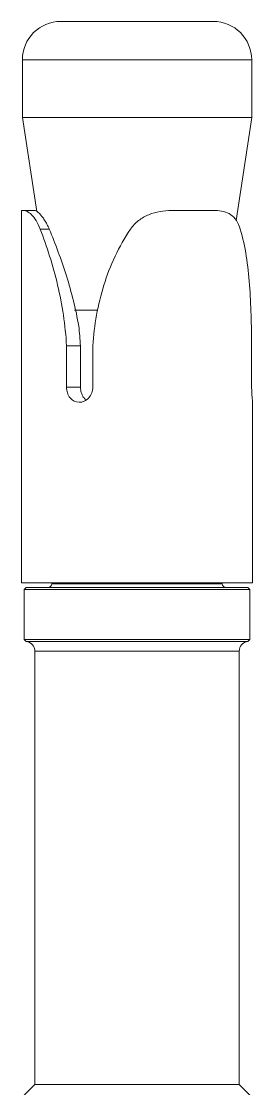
# Model space of a CAD drawing. Extents: x -976302 to -776254, y 5665 to 231437.
# Drawn here: x -796419.2 to -796358.9, y 82185.9 to 82464.8 of the extents above; entities that cross this region are included whole.
import ezdxf

# ---------------------------------------------------------------- set-up
doc = ezdxf.new("R2010")
doc.units = 0
doc.header["$LTSCALE"] = 1000
doc.header["$MEASUREMENT"] = 0

# ---------------------------------------------------------------- blocks, each defined once
blk = doc.blocks.new('a2-3d-02')
at = {"color": 7, "linetype": 'Continuous', "lineweight": 15}
for p, q in [((-25136.13, -16178.678), (-25128.287, -16178.678)), ((-25138.115, -16180.664), (-25138.115, -16183.642)), ((-25126.302, -16183.642), (-25126.302, -16180.664)), ((-25138.115, -16183.642), (-25137.308, -16188.935)), ((-25138.115, -16183.642), (-25126.302, -16183.642)), ((-25127.04, -16188.483), (-25126.302, -16183.642)), ((-25136.243, -16188.432), (-25133.986, -16188.432)), ((-25126.396, -16188.432), (-25126.957, -16188.432)), ((-25126.396, -16188.432), (-25126.252, -16188.432)), ((-25126.252, -16207.616), (-25126.252, -16188.432)), ((-25127.69, -16189.392), (-25127.226, -16189.392)), ((-25130.19, -16193.569), (-25128.987, -16193.569)), ((-25138.113, -16195.406), (-25138.113, -16197.532)), ((-25129.933, -16197.532), (-25129.933, -16195.406)), ((-25129.294, -16195.406), (-25128.579, -16195.406)), ((-25129.294, -16197.532), (-25129.294, -16195.406)), ((-25128.579, -16195.406), (-25128.579, -16197.532)), ((-25129.294, -16197.532), (-25128.579, -16197.532)), ((-25138.165, -16198.304), (-25138.165, -16207.616)), ((-25126.252, -16207.616), (-25138.165, -16207.616)), ((-25137.917, -16207.865), (-25138.016, -16207.964)), ((-25138.016, -16207.964), (-25138.016, -16210.545)), ((-25138.016, -16207.964), (-25126.401, -16207.964)), ((-25137.917, -16207.865), (-25126.5, -16207.865)), ((-25136.601, -16207.616), (-25136.601, -16207.666)), ((-25127.816, -16207.666), (-25127.816, -16207.616)), ((-25126.401, -16207.964), (-25126.5, -16207.865)), ((-25126.401, -16210.545), (-25126.401, -16207.964)), ((-25138.016, -16210.545), (-25137.917, -16210.644)), ((-25138.016, -16210.545), (-25126.401, -16210.545)), ((-25137.917, -16210.644), (-25126.5, -16210.644)), ((-25126.5, -16210.644), (-25126.401, -16210.545)), ((-25137.47, -16211.141), (-25137.47, -16233.477)), ((-25126.947, -16233.477), (-25126.947, -16211.141)), ((-25137.47, -16233.477), (-25138.165, -16234.172)), ((-25137.47, -16233.477), (-25126.947, -16233.477)), ((-25126.252, -16234.172), (-25126.947, -16233.477))]:
    blk.add_line(p, q, dxfattribs=at)
at = {"color": 8, "linetype": 'Continuous', "lineweight": 15}
for p, q in [((-25138.115, -16180.664), (-25126.302, -16180.664)), ((-25127.816, -16207.666), (-25136.601, -16207.666)), ((-25137.47, -16211.141), (-25126.947, -16211.141))]:
    blk.add_line(p, q, dxfattribs=at)
at = {"color": 7, "linetype": 'Continuous', "lineweight": 15}
for centre, radius, start, end in [((-25136.13, -16180.664), 1.985, 90, 180), ((-25128.287, -16180.664), 1.985, 360, 90), ((-25136.8, -16207.666), 0.199, 270, 360), ((-25127.617, -16207.666), 0.199, 180, 270), ((-25137.971, -16211.143), 0.501, 0.2418, 83.7326), ((-25126.445, -16211.143), 0.501, 96.2674, 179.7582)]:
    blk.add_arc(centre, radius, start, end, dxfattribs=at)
for points, knots in [([(-25136.243, -16188.432), (-25136.394, -16188.432), (-25136.535, -16188.446), (-25136.8, -16188.513), (-25136.925, -16188.567), (-25137.146, -16188.721), (-25137.244, -16188.822), (-25137.409, -16189.073), (-25137.475, -16189.221), (-25137.527, -16189.392)], [0, 0, 0, 0, 0.25, 0.25, 0.5, 0.5, 0.75, 0.75, 1, 1, 1, 1]), ([(-25131.872, -16189.392), (-25131.987, -16189.221), (-25132.127, -16189.074), (-25132.45, -16188.822), (-25132.628, -16188.721), (-25133.004, -16188.567), (-25133.201, -16188.514), (-25133.592, -16188.446), (-25133.791, -16188.432), (-25133.986, -16188.432)], [0, 0, 0, 0, 0.25, 0.25, 0.5, 0.5, 0.75, 0.75, 1, 1, 1, 1]), ([(-25126.957, -16188.432), (-25126.971, -16188.432), (-25126.999, -16188.442), (-25127.084, -16188.499), (-25127.142, -16188.547), (-25127.246, -16188.656), (-25127.284, -16188.698), (-25127.363, -16188.799), (-25127.405, -16188.857), (-25127.488, -16188.985), (-25127.53, -16189.056), (-25127.612, -16189.213), (-25127.652, -16189.3), (-25127.69, -16189.392)], [0, 0, 0, 0, 0.25, 0.25, 0.5, 0.5, 0.625, 0.625, 0.75, 0.75, 0.875, 0.875, 1, 1, 1, 1]), ([(-25126.396, -16188.432), (-25126.441, -16188.432), (-25126.496, -16188.446), (-25126.622, -16188.513), (-25126.695, -16188.567), (-25126.85, -16188.721), (-25126.932, -16188.822), (-25127.089, -16189.073), (-25127.163, -16189.221), (-25127.226, -16189.392)], [0, 0, 0, 0, 0.25, 0.25, 0.5, 0.5, 0.75, 0.75, 1, 1, 1, 1]), ([(-25137.527, -16189.392), (-25137.663, -16189.838), (-25137.761, -16190.301), (-25137.912, -16191.261), (-25137.964, -16191.759), (-25138.08, -16193.289), (-25138.103, -16194.335), (-25138.113, -16195.406)], [0, 0, 0, 0, 0.25, 0.25, 0.5, 0.5, 1, 1, 1, 1]), ([(-25129.933, -16195.406), (-25130.002, -16194.333), (-25130.187, -16193.29), (-25130.66, -16191.774), (-25130.852, -16191.273), (-25131.308, -16190.304), (-25131.571, -16189.838), (-25131.872, -16189.392)], [0, 0, 0, 0, 0.5, 0.5, 0.75, 0.75, 1, 1, 1, 1]), ([(-25129.21, -16194.388), (-25129.056, -16193.501), (-25128.838, -16192.64), (-25128.444, -16191.385), (-25128.301, -16190.973), (-25128, -16190.161), (-25127.844, -16189.767), (-25127.69, -16189.392)], [0, 0, 0, 0, 0.5, 0.5, 0.75, 0.75, 1, 1, 1, 1]), ([(-25127.226, -16189.392), (-25127.392, -16189.838), (-25127.554, -16190.301), (-25127.856, -16191.261), (-25127.996, -16191.759), (-25128.358, -16193.289), (-25128.52, -16194.335), (-25128.579, -16195.406)], [0, 0, 0, 0, 0.25, 0.25, 0.5, 0.5, 1, 1, 1, 1]), ([(-25138.113, -16197.532), (-25138.114, -16197.619), (-25138.117, -16197.794), (-25138.133, -16198.028), (-25138.151, -16198.203), (-25138.164, -16198.304), (-25138.164, -16198.304), (-25138.164, -16198.304)], [0, 0, 0, 0, 0.213577, 0.42711, 0.641802, 0.857265, 1, 1, 1, 1]), ([(-25128.579, -16197.532), (-25128.579, -16197.635), (-25128.595, -16197.737), (-25128.658, -16197.926), (-25128.705, -16198.012), (-25128.882, -16198.229), (-25129.053, -16198.313), (-25129.318, -16198.314), (-25129.408, -16198.293), (-25129.577, -16198.215), (-25129.655, -16198.158), (-25129.855, -16197.939), (-25129.933, -16197.738), (-25129.933, -16197.532)], [0, 0, 0, 0, 0.125, 0.125, 0.25, 0.25, 0.5, 0.5, 0.625, 0.625, 0.75, 0.75, 1, 1, 1, 1]), ([(-25129.6, -16198.192), (-25129.558, -16198.161), (-25129.454, -16198.083), (-25129.348, -16197.883), (-25129.299, -16197.682), (-25129.295, -16197.563), (-25129.294, -16197.532)], [0, 0, 0, 0, 0.223214, 0.552966, 0.883084, 1, 1, 1, 1])]:
    blk.add_open_spline(points, degree=3, knots=knots, dxfattribs=at)
blk.add_open_spline([(-25129.294, -16195.406), (-25129.276, -16195.065), (-25129.248, -16194.726), (-25129.21, -16194.388)], degree=3, dxfattribs=at)

msp = doc.modelspace()

# ---------------------------------------------------------------- block references
at = {"xscale": -5.068799998611212, "yscale": 5.068799999542534, "zscale": 5.068800000000002}
msp.add_blockref('a2-3d-02', (-923779.19, 164471.28), dxfattribs=at)
msp.add_blockref('a2-3d-02', (-923779.19, 164471.28), dxfattribs=at)

doc.saveas('drawing.dxf')
